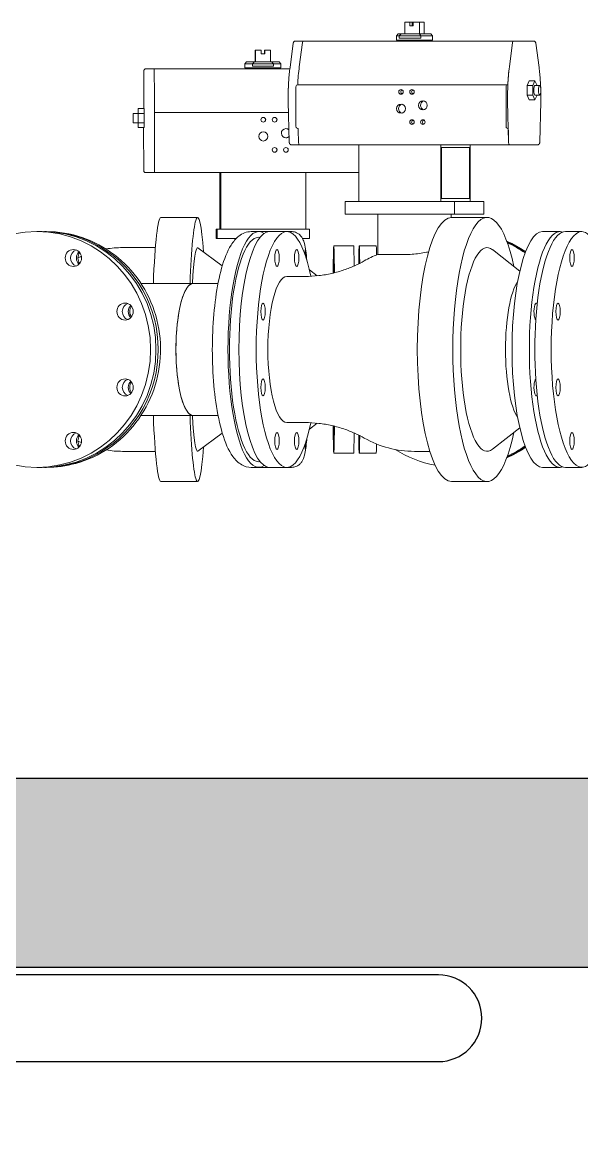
# Model space of a CAD drawing. Header units: millimetres. Extents: x 0 to 157650, y 0 to 89100.
# Drawn here: x 104281 to 106062, y 8007 to 11536 of the extents above; entities that cross this region are included whole.
import ezdxf

# ---------------------------------------------------------------- set-up
doc = ezdxf.new("R2010")
doc.units = ezdxf.units.MM
doc.header["$LTSCALE"] = 150
doc.layers.add('Hatch', color=7, linetype='Continuous', lineweight=18)
doc.layers.add('Visible', color=7, linetype='Continuous', lineweight=25)
doc.layers.add('P_Biomass (BM)', color=150, linetype='Continuous', lineweight=18, true_color=0x007fff)

msp = doc.modelspace()

# ---------------------------------------------------------------- hatches: boundary and pattern name
at = {"layer": 'Hatch'}
h = msp.add_hatch(dxfattribs=at)
h.set_pattern_fill('AR-CONC', color=256, scale=80.749152, angle=45, style=0)
h.set_pattern_definition([(95, (0, 0), (445.3736, 373.7128), [60.562, -666.1805]), (40, (0, 0), (-508.7133, 350.264), [48.4495, -532.9444]), (145.45144, (37.1, 31.14), (-63.3398, 723.977), [51.4697, -566.1663]), (91.1842, (-114.2, 114.2), (703.885, 514.8677), [90.843, -999.271]), (141.6356, (-55.5, 157.1), (-22.529, 1089.881), [77.2045, -849.25]), (36.1842, (-114.2, 114.2), (-22.529, 1089.881), [72.674, -799.4166]), (66, (-28.55, 142.75), (570.712, 110.9352), [60.562, -666.1805]), (11, (-28.55, 142.75), (-275.1193, 552.977), [48.4495, -532.9444]), (116.45144, (19, 152), (295.5927, 663.9122), [51.4697, -566.1663]), (82.5, (0, 0), (-183.13357, 197.0197), [0, -526.4845, 0, -541.0193, 0, -534.9631]), (52.5, (0, 0), (-74.9941, 375.41044), [0, -308.4618, 0, -514.3721, 0, -203.8916]), (12.5, (-127.33, -127.33), (317.68184, 291.92495), [0, -201.8729, 0, -629.8434, 0, -835.7537]), (2.5, (-184.43, -184.43), (275.831, 390.1474), [0, -262.4347, 0, -418.2806, 0, -593.5063])])
h.paths.add_polyline_path([(115730.4, 9130), (115730.4, 9280), (115430.4, 9280), (115430.4, 5830), (110030.4, 5830), (110030.4, 9280), (109730.4, 9280), (109730.4, 9130), (100487.7, 9130), (100487.7, 8830), (100487.7, 8530), (109730.4, 8530), (109730.4, 5530), (115730.4, 5530), (115730.4, 8530), (124973, 8530), (124973, 8830), (124973, 9130)])

# ---------------------------------------------------------------- linework, layer by layer
at = {"layer": 'P_Biomass (BM)'}
for p, q in [((105514, 11536), (105498.7, 11536)), ((105498.7, 11536), (105498.7, 11498.5)), ((105514, 11536), (105521.8, 11536)), ((105514, 11524), (105514, 11536)), ((105514, 11524), (105525.5, 11524)), ((105521.8, 11524), (105521.8, 11536)), ((105521.8, 11536), (105525.3, 11536)), ((105525.3, 11536), (105525.3, 11524)), ((105525.3, 11536), (105525.5, 11536)), ((105525.5, 11536), (105525.5, 11524)), ((105545.1, 11536), (105525.5, 11536)), ((105545.1, 11498.5), (105545.1, 11536)), ((105545.1, 11536), (105560, 11536)), ((105560, 11536), (105560, 11498.5)), ((105175.1, 11476), (105150.1, 11476)), ((105162.7, 11394), (105173, 11471.1)), ((105162.7, 11394), (105173, 11471.1)), ((105843.7, 11476), (105175.1, 11476)), ((105477.6, 11498.5), (105471.6, 11492.5)), ((105471.6, 11479), (105471.6, 11492.5)), ((105480.9, 11492.5), (105471.6, 11492.5)), ((105587.1, 11479), (105471.6, 11479)), ((105477.6, 11498.5), (105486.9, 11498.5)), ((105486.9, 11498.5), (105480.9, 11492.5)), ((105485.3, 11492.5), (105480.9, 11492.5)), ((105480.9, 11492.5), (105480.9, 11485)), ((105485.3, 11485), (105480.9, 11485)), ((105485.3, 11492.5), (105522, 11492.5)), ((105522, 11485), (105485.3, 11485)), ((105523.5, 11498.5), (105486.9, 11498.5)), ((105529, 11492.5), (105522, 11492.5)), ((105529, 11485), (105522, 11485)), ((105544.9, 11498.5), (105523.5, 11498.5)), ((105529, 11492.5), (105549.3, 11492.5)), ((105549.3, 11485), (105529, 11485)), ((105544.9, 11498.5), (105581.1, 11498.5)), ((105587.1, 11492.5), (105549.3, 11492.5)), ((105549.3, 11492.5), (105549.3, 11485)), ((105581.1, 11498.5), (105587.1, 11492.5)), ((105587.1, 11479), (105587.1, 11492.5)), ((105841.6, 11471.1), (105831.3, 11394)), ((105841.6, 11471.1), (105831.3, 11394)), ((105843.7, 11476), (105868.6, 11476)), ((105908.6, 11476), (105868.6, 11476)), ((105022.5, 11447.5), (105023.1, 11447.5)), ((105022.5, 11410), (105022.5, 11447.5)), ((105023.1, 11447.5), (105023.1, 11410)), ((105041.1, 11447.5), (105023.1, 11447.5)), ((105041.1, 11435.5), (105041.1, 11447.5)), ((105041.1, 11435.5), (105053.1, 11435.5)), ((105052.5, 11447.5), (105052.7, 11447.5)), ((105052.5, 11435.5), (105052.5, 11447.5)), ((105052.7, 11447.5), (105052.9, 11447.5)), ((105052.7, 11435.5), (105052.7, 11447.5)), ((105052.9, 11447.5), (105052.9, 11435.5)), ((105052.9, 11447.5), (105053.1, 11447.5)), ((105071.1, 11447.5), (105053.1, 11447.5)), ((105053.1, 11447.5), (105053.1, 11435.5)), ((105071.1, 11410), (105071.1, 11447.5)), ((105133.2, 11392.1), (105143.5, 11469.2)), ((105925.6, 11392.1), (105915.2, 11469.2)), ((104995, 11410), (104989, 11404)), ((104989, 11390.5), (104989, 11404)), ((105013.9, 11404), (104989, 11404)), ((104995, 11410), (105019.3, 11410)), ((105013.9, 11404), (105022.8, 11404)), ((105013.9, 11396.5), (105013.9, 11404)), ((105028.7, 11410), (105019.3, 11410)), ((105028.7, 11404), (105022.8, 11404)), ((105066.6, 11410), (105028.7, 11410)), ((105028.7, 11404), (105066.7, 11404)), ((105075, 11410), (105066.6, 11410)), ((105072.5, 11404), (105066.7, 11404)), ((105072.5, 11404), (105080.5, 11404)), ((105075, 11410), (105098.5, 11410)), ((105104.5, 11404), (105080.5, 11404)), ((105080.5, 11404), (105080.5, 11396.5)), ((105098.5, 11410), (105104.5, 11404)), ((105104.5, 11390.5), (105104.5, 11404)), ((104668.1, 11379.9), (104667.7, 11302.8)), ((104675.5, 11387.5), (104674.1, 11387.5)), ((104701.3, 11387.5), (104675.5, 11387.5)), ((105132.6, 11387.5), (104701.3, 11387.5)), ((104701.7, 11305.5), (104701.4, 11382.6)), ((104701.7, 11305.5), (104701.4, 11382.6)), ((105104.5, 11390.5), (104989, 11390.5)), ((105022.8, 11396.5), (105013.9, 11396.5)), ((105028.7, 11396.5), (105022.8, 11396.5)), ((105066.7, 11396.5), (105028.7, 11396.5)), ((105072.5, 11396.5), (105066.7, 11396.5)), ((105080.5, 11396.5), (105072.5, 11396.5)), ((105152.2, 11329.5), (105152.2, 11205.5)), ((105157.7, 11336.9), (105153.6, 11335.5)), ((105157.7, 11336.9), (105826.3, 11336.9)), ((105820.8, 11329.5), (105820.8, 11205.5)), ((105826.3, 11336.9), (105822.2, 11335.5)), ((105887.6, 11334.5), (105894.4, 11349.6)), ((105887.6, 11304.3), (105887.6, 11334.5)), ((105887.6, 11334.5), (105905.6, 11334.5)), ((105894.4, 11349.6), (105912.4, 11349.6)), ((105912.4, 11349.6), (105905.6, 11334.5)), ((105905.6, 11334.5), (105905.6, 11304.3)), ((105919.1, 11334.5), (105912.4, 11349.6)), ((105912.4, 11334.4), (105927.7, 11334.4)), ((105919.1, 11334.4), (105919.1, 11334.5)), ((105894.4, 11289.3), (105887.6, 11304.3)), ((105887.6, 11304.3), (105905.6, 11304.3)), ((105905.6, 11304.3), (105912.4, 11289.3)), ((105912.4, 11304.4), (105927.7, 11304.4)), ((105912.4, 11289.3), (105919.1, 11304.3)), ((105919.1, 11304.3), (105919.1, 11304.4)), ((104650, 11246), (104650.2, 11261.1)), ((104668.8, 11261.1), (104650.2, 11261.1)), ((104650.2, 11261.1), (104650.4, 11246)), ((104668.8, 11261.1), (104669, 11246)), ((105130.8, 11154.6), (105127.7, 11284)), ((105825.7, 11283.6), (105828.8, 11154.2)), ((105894.4, 11289.3), (105912.4, 11289.3)), ((105927.9, 11154.6), (105931, 11284)), ((104634.3, 11245.9), (104650.2, 11245.9)), ((104650, 11245.9), (104650, 11246)), ((104669, 11246), (104650.4, 11246)), ((104650.4, 11246), (104650.4, 11215.8)), ((104669, 11246), (104669, 11215.8)), ((104701.9, 11248.4), (105128.6, 11248.4)), ((104701.9, 11248.4), (104702.1, 11247)), ((104702.1, 11241), (104702.1, 11117)), ((104634.3, 11215.9), (104650.2, 11215.9)), ((104650, 11215.8), (104650, 11215.9)), ((104650.2, 11200.8), (104650, 11215.8)), ((104650.4, 11215.8), (104650.2, 11200.8)), ((104668.8, 11200.8), (104650.2, 11200.8)), ((104669, 11215.8), (104650.4, 11215.8)), ((104667.5, 11195.7), (104667.6, 11066.2)), ((104669, 11215.8), (104668.8, 11200.8)), ((104701.8, 11065.7), (104701.9, 11195.1)), ((105153.6, 11199.5), (105157.8, 11198.1)), ((105160.2, 11154.2), (105159.3, 11192.7)), ((105160.2, 11154.2), (105159.3, 11192.7)), ((105822.2, 11199.5), (105826.5, 11198.1)), ((105827.9, 11192.7), (105828.8, 11154.2)), ((105162.5, 11146), (105137.6, 11146)), ((105162.5, 11146), (105352.2, 11146)), ((105352.2, 11146), (105352.2, 10966)), ((105613, 11146), (105352.2, 11146)), ((105627.2, 11146), (105613, 11146)), ((105613, 11146), (105613, 10966)), ((105615.3, 10975), (105615.3, 11137)), ((105615.3, 11137), (105704.2, 11137)), ((105627.2, 11146), (105831.1, 11146)), ((105704.2, 11137), (105704.2, 10975)), ((105706.5, 11146), (105706.5, 10966)), ((105831.1, 11146), (105856, 11146)), ((105856, 11146), (105921.1, 11146)), ((104701.8, 11065.7), (104701.9, 11104.2)), ((104702.1, 11111), (104701.9, 11109.6)), ((104673.7, 11057.5), (104676, 11057.5)), ((104701.8, 11057.5), (104676, 11057.5)), ((104701.8, 11057.5), (104912.9, 11057.5)), ((104910.2, 11057.5), (104910.2, 10877.5)), ((104910.2, 11048.5), (104913.4, 11048.5)), ((104910.2, 10886.5), (104910.2, 11048.5)), ((104913.4, 11057.5), (104912.9, 11057.5)), ((104913.4, 11057.5), (104913.4, 10877.5)), ((105183.4, 11057.5), (104913.4, 11057.5)), ((104913.4, 11048.5), (104913.4, 10886.5)), ((105183.4, 11057.5), (105352.2, 11057.5)), ((105183.4, 11057.5), (105183.4, 10877.5)), ((105656.4, 10966), (105308.8, 10966)), ((105308.8, 10966), (105308.8, 10925.5)), ((105613, 10966), (105352.2, 10966)), ((105704.2, 10975), (105615.3, 10975)), ((105656.4, 10966), (105750, 10966)), ((105656.4, 10925.5), (105656.4, 10966)), ((105750, 10966), (105750, 10925.5)), ((104839.1, 10915), (104722.4, 10915)), ((105308.8, 10925.5), (105656.4, 10925.5)), ((105412.4, 10925.5), (105412.4, 10797.2)), ((105646.4, 10925.5), (105646.4, 10915)), ((105760.4, 10915), (105647.4, 10915)), ((105656.4, 10925.5), (105750, 10925.5)), ((104898.5, 10877.5), (104901.1, 10877.5)), ((104898.5, 10847.5), (104898.5, 10877.5)), ((104913.1, 10877.5), (104901.1, 10877.5)), ((104901.1, 10877.5), (104901.1, 10847.5)), ((104913.4, 10886.5), (104910.2, 10886.5)), ((104913.4, 10877.5), (104913.1, 10877.5)), ((105183.4, 10877.5), (104913.4, 10877.5)), ((105195.1, 10877.5), (105183.4, 10877.5)), ((105195.1, 10847.5), (105195.1, 10877.5)), ((104327.5, 10870), (104344.6, 10870)), ((104351.7, 10870), (104357.9, 10870)), ((104901.1, 10847.5), (104898.5, 10847.5)), ((104901.1, 10847.5), (104961.4, 10847.5)), ((105033.3, 10870), (105010.1, 10870)), ((105068, 10870), (105033.3, 10870)), ((105123.1, 10870), (105068, 10870)), ((105123.1, 10870), (105138.4, 10870)), ((105173.4, 10847.5), (105195.1, 10847.5)), ((105992.2, 10870), (105937.1, 10870)), ((106009.5, 10870), (106061.7, 10870)), ((104704.7, 10819), (104600.4, 10819)), ((104917.7, 10760.7), (104840.2, 10818.6)), ((105335.5, 10825), (105272.5, 10825)), ((105353.5, 10825), (105407.5, 10825)), ((105864.3, 10744), (105777.3, 10812.5)), ((105412.4, 10797.2), (105499, 10797.2)), ((105219.9, 10729.5), (105194.9, 10748.2)), ((104659.2, 10704.6), (104824.7, 10704.6)), ((104904.1, 10704.6), (104824.7, 10704.6)), ((105181, 10727.5), (105123.1, 10727.5)), ((104659.2, 10285.5), (104824.7, 10285.5)), ((104904.1, 10285.5), (104824.7, 10285.5)), ((105181, 10262.5), (105123.1, 10262.5)), ((105219.9, 10260.6), (105194.9, 10241.8)), ((105864.3, 10246), (105777.3, 10177.6)), ((104917.7, 10229.3), (104840.2, 10171.4)), ((104704.7, 10171), (104600.4, 10171)), ((105335.5, 10165), (105272.5, 10165)), ((105353.5, 10165), (105407.5, 10165)), ((105578, 10171), (105529.4, 10171)), ((104327.5, 10120), (104344.6, 10120)), ((104351.7, 10120), (104357.9, 10120)), ((105033.3, 10120), (105010.1, 10120)), ((105068, 10120), (105033.3, 10120)), ((105123.1, 10120), (105068, 10120)), ((105123.1, 10120), (105138.4, 10120)), ((105992.2, 10120), (105937.1, 10120)), ((106009.5, 10120), (106061.7, 10120)), ((104839.1, 10075), (104722.4, 10075)), ((105760.4, 10075), (105647.4, 10075))]:
    msp.add_line(p, q, dxfattribs=at)
for centre, radius, start, end in [((105120.1, 11182.9), 14.6, 270.4302, 314.9547), ((104600.4, 10495), 324, 90, 99.3368), ((104600.4, 10495), 324, 113.8325, 116.0067), ((105529.4, 10495), 324, 111.1684, 119.5753), ((104600.4, 10495), 324, 243.9933, 246.1675), ((105529.4, 10495), 324, 240.4247, 270), ((104600.4, 10495), 324, 260.6632, 270)]:
    msp.add_arc(centre, radius, start, end, dxfattribs=at)
for centre, major_axis, ratio, start_param, end_param in [((105175.1, 11467), (0, 9), 0.259829, 0, 1.095421), ((105175.1, 11467), (0, 9), 0.259829, 0, 1.095421), ((105843.7, 11467), (0, 9), 0.259829, 0, 1.095421), ((105843.7, 11467), (0, 9), 0.259829, 0, 1.095421), ((104701.3, 11378.5), (0, 9), 0.009154, 5.187765, 6.283185), ((104701.3, 11378.5), (0, 9), 0.009154, 5.187765, 6.283185), ((105209.1, 11302), (0, 201), 0.259829, 1.095421, 1.396578), ((105209.1, 11302), (0, 201), 0.259829, 1.095421, 1.396578), ((105877.7, 11302), (0, -201), 0.259829, 4.237013, 4.804108), ((105877.7, 11302), (0, -201), 0.259829, 4.237013, 4.538171), ((105153.7, 11329.5), (0, 6), 0.259829, 0.087266, 1.570796), ((105822.4, 11329.5), (0, 6), 0.259829, 0.087266, 1.570796), ((105912.4, 11319.4), (0, -15), 0.259829, 3.141593, 6.283185), ((104700.1, 11213.5), (0, 201), 0.009154, 4.886607, 5.187765), ((104700.1, 11213.5), (0, 201), 0.009154, 4.62067, 5.187765), ((105131, 11319.4), (0, -15), 0.259829, 4.04147, 5.193706), ((105492.7, 11314.3), (0, 7.5), 0.965655, 0.445061, 2.696531), ((105527.5, 11314.3), (0, 7.5), 0.965655, 0.445061, 2.696531), ((105492.7, 11261.2), (0, -14.6), 0.965655, 3.364715, 6.060063), ((105562.3, 11271.4), (0, -14.6), 0.965655, 3.364715, 6.060063), ((104650.2, 11230.9), (0, -15), 0.009154, 0, 3.141593), ((104702.1, 11241), (0, 6), 0.009154, 4.712389, 6.195919), ((105048.1, 11225.8), (0.11, 7.5), 0.999958, 3.170889, 6.283185), ((105084.1, 11225.8), (0.11, 7.5), 0.999958, 3.170889, 6.283185), ((105527.5, 11218.3), (0, 7.5), 0.965655, 0.445061, 2.696531), ((105562.3, 11218.3), (0, 7.5), 0.965655, 0.445061, 2.696531), ((105120.3, 11182.9), (10.1, -10.5), 0.999998, 1.661287, 6.283185), ((105120.1, 11182.9), (0.1, 14.6), 0.999958, 5.553874, 6.283185), ((105153.7, 11205.5), (0, -6), 0.259829, 4.712389, 6.195919), ((105157.7, 11192.1), (0, 6), 0.259829, 4.804108, 6.195919), ((105822.4, 11205.5), (0, -6), 0.259829, 4.712389, 6.195919), ((105826.3, 11192.1), (0, 6), 0.259829, 4.804108, 6.195919), ((105048.1, 11172.7), (0.1, 14.6), 0.999958, 3.15665, 6.283185), ((105162.5, 11155), (0, -9), 0.259829, 4.804108, 6.283185), ((105162.5, 11155), (0, -9), 0.259829, 4.804108, 6.283185), ((105831.1, 11155), (0, -9), 0.259829, 4.804108, 6.283185), ((105831.1, 11155), (0, -9), 0.259829, 4.804108, 6.283185), ((105084.1, 11129.8), (0.11, 7.5), 0.999958, 3.170889, 6.283185), ((105120.1, 11129.8), (0.11, 7.5), 0.999958, 3.170889, 6.283185), ((104701.9, 11103.6), (0, 6), 0.009154, 0.087266, 1.479077), ((104702.1, 11117), (0, -6), 0.009154, 0.087266, 1.570796), ((104701.8, 11066.5), (0, -9), 0.009154, 0, 1.479077), ((104701.8, 11066.5), (0, -9), 0.009154, 0, 1.479077), ((105760.4, 10495), (0, -420), 0.259829, 2.250356, 7.174422), ((104722.4, 10495), (0, 420), 0.066142, 0, 1.048434), ((104839.1, 10495), (0, 420), 0.066142, 5.544141, 7.33162), ((105647.4, 10495), (0, -420), 0.259829, 3.141593, 6.283185), ((104351.7, 10495), (0, 375), 0.965655, 3.131906, 6.292872), ((105033.3, 10495), (0, -375), 0.259829, 2.962241, 6.462537), ((105123.1, 10495), (0, -375), 0.259829, 2.241027, 7.183751), ((105992.2, 10495), (0, -375), 0.259829, 3.052278, 6.3725), ((106061.7, 10495), (0, 375), 0.259829, 5.403772, 10.304192), ((104344.6, 10495), (0, 375), 0.965655, 3.141593, 6.283185), ((105033.3, 10495), (0, -357), 0.259829, 3.092113, 6.332665), ((105068, 10495), (0, -375), 0.259829, 3.141593, 6.283185), ((105272.5, 10495), (0, 330), 0.009154, 5.544415, 7.026414), ((105353.5, 10495), (0, 330), 0.009154, 5.69264, 6.882967), ((105760.4, 10495), (0, -324), 0.259829, 2.940069, 6.484709), ((105670.4, 10495), (0, -375), 0.99781, 2.540622, 2.71957), ((105937.1, 10495), (0, -375), 0.259829, 3.141593, 6.283185), ((106009.5, 10495), (0, 375), 0.259829, 0, 3.141593), ((104461, 10786), (0, 27), 0.965655, 0.335101, 2.806492), ((104479, 10786), (0, 26.2), 0.965655, 0.735495, 2.406098), ((104483.7, 10786), (0, -26.2), 0.965655, 4.013676, 5.411102), ((104839.1, 10495), (0, 324), 0.066142, 6.233854, 7.150654), ((105182.3, 10786), (0, 26.2), 0.066142, 0.040925, 1.130745), ((105182.3, 10786), (0, -26.2), 0.066142, 1.624632, 2.315269), ((105335.5, 10495), (0, 330), 0.009154, 5.647625, 6.283185), ((105407.5, 10495), (0, 330), 0.009154, 5.858741, 6.283185), ((105666.1, 10495), (0, -375), 0.99781, 2.529356, 2.704186), ((105271.6, 10744.5), (0, 27), 0.009154, 4.482527, 8.088253), ((105273.5, 10744.5), (0, 27), 0.009154, 4.500076, 8.070803), ((105352.6, 10744.5), (0, 27), 0.009154, 5.760508, 6.815034), ((105354.5, 10744.5), (0, 27), 0.009154, 5.835742, 6.739931), ((104824.7, 10495), (0, 209.6), 0.259829, 0, 3.141593), ((104824.7, 10495), (0, -209.6), 0.259829, 3.141593, 6.283185), ((105123.1, 10495), (0, -232.5), 0.259829, 3.141593, 6.283185), ((105879.2, 10495), (0, -232.5), 0.259829, 3.504861, 5.919917), ((104625.7, 10615.6), (0, 27), 0.965655, 0.335101, 2.806492), ((104643.6, 10615.6), (0, 26.2), 0.965655, 0.735495, 2.406098), ((104648.3, 10615.6), (0, -26.2), 0.965655, 4.013676, 5.411102), ((105916.5, 10615.6), (0, -27), 0.259829, 2.681916, 6.093137), ((104625.7, 10374.5), (0, 27), 0.965655, 0.335101, 2.806492), ((104643.6, 10374.5), (0, 26.2), 0.965655, 0.735495, 2.406098), ((104648.3, 10374.5), (0, -26.2), 0.965655, 4.013676, 5.411102), ((105916.5, 10374.5), (0, -27), 0.259829, 3.331641, 6.742862), ((104722.4, 10495), (0, -420), 0.066142, 5.234751, 6.283185), ((104839.1, 10495), (0, -420), 0.066142, 5.234751, 7.02223), ((104839.1, 10495), (0, -324), 0.066142, 5.415717, 6.332517), ((105272.5, 10495), (0, -330), 0.009154, 5.539956, 7.021955), ((105271.6, 10245.6), (0, -27), 0.009154, 4.478117, 8.083843), ((105273.5, 10245.6), (0, -27), 0.009154, 4.495567, 8.066295), ((104461, 10204), (0, 27), 0.965655, 0.335101, 2.806492), ((104479, 10204), (0, 26.2), 0.965655, 0.735495, 2.406098), ((104483.7, 10204), (0, -26.2), 0.965655, 4.013676, 5.411102), ((105182.3, 10204), (0, -26.2), 0.066142, 0.826323, 1.516961), ((105335.5, 10495), (0, -330), 0.009154, 0, 0.63556), ((105353.5, 10495), (0, -330), 0.009154, 5.683404, 6.873731), ((105352.6, 10245.6), (0, -27), 0.009154, 5.751337, 6.805863), ((105354.5, 10245.6), (0, -27), 0.009154, 5.82644, 6.730628), ((105182.3, 10204), (0, -26.2), 0.066142, 5.15244, 6.24226), ((105407.5, 10495), (0, -330), 0.009154, 0, 0.424444), ((105666.1, 10495), (0, -375), 0.99781, 5.725243, 6.091778), ((105670.4, 10495), (0, -375), 0.99781, 0.422022, 0.600971), ((105666.1, 10495), (0, -375), 0.99781, 0.437407, 0.612237)]:
    msp.add_ellipse(centre, major_axis=major_axis, ratio=ratio, start_param=start_param, end_param=end_param, dxfattribs=at)
for centre, major_axis, ratio in [((105927.7, 11319.4), (0, 15), 0.259829), ((105486.5, 11314.3), (0, 7.5), 0.965655), ((105521.3, 11314.3), (0, 7.5), 0.965655), ((105486.5, 11261.2), (0, 14.6), 0.965655), ((105556, 11271.4), (0, 14.6), 0.965655), ((104634.3, 11230.9), (0, 15), 0.009154), ((105048.3, 11225.8), (0, 7.5), 0.999958), ((105084.3, 11225.8), (0, 7.5), 0.999958), ((105521.3, 11218.3), (0, 7.5), 0.965655), ((105556, 11218.3), (0, 7.5), 0.965655), ((105048.3, 11172.7), (0, 14.6), 0.999958), ((105084.3, 11129.8), (0, 7.5), 0.999958), ((105120.3, 11129.8), (0, 7.5), 0.999958), ((104327.5, 10495), (0, 375), 0.965655), ((104443.9, 10786), (0, -27), 0.965655), ((105091.8, 10786), (0, -27), 0.259829), ((105154.4, 10786), (0, -27), 0.259829), ((106030.4, 10786), (0, -27), 0.259829), ((104608.5, 10615.6), (0, -27), 0.965655), ((105047.5, 10615.6), (0, -27), 0.259829), ((105986.1, 10615.6), (0, 27), 0.259829), ((104608.5, 10374.5), (0, -27), 0.965655), ((105047.5, 10374.5), (0, 27), 0.259829), ((105986.1, 10374.5), (0, 27), 0.259829), ((104443.9, 10204), (0, 27), 0.965655), ((105091.8, 10204), (0, 27), 0.259829), ((105154.4, 10204), (0, 27), 0.259829), ((106030.4, 10204), (0, 27), 0.259829)]:
    msp.add_ellipse(centre, major_axis=major_axis, ratio=ratio, dxfattribs=at)
for points, knots in [([(105143.5, 11469.2), (105143.5, 11469.5), (105143.6, 11469.9), (105143.8, 11470.6), (105143.8, 11470.9), (105144.1, 11471.7), (105144.3, 11472.1), (105144.8, 11473.2), (105145.2, 11473.8), (105146.6, 11474.9), (105147.3, 11475.4), (105148.8, 11475.9), (105149.5, 11476), (105150.1, 11476)], [3.616968, 3.616968, 3.616968, 3.616968, 3.836052, 3.836052, 4.055137, 4.055137, 4.274221, 4.274221, 4.493305, 4.493305, 4.629373, 4.629373, 4.712389, 4.712389, 4.712389, 4.712389]), ([(105915.2, 11469.2), (105915.2, 11469.5), (105915.1, 11469.9), (105915, 11470.6), (105914.9, 11470.9), (105914.6, 11471.7), (105914.5, 11472.1), (105913.9, 11473.2), (105913.5, 11473.8), (105912.2, 11474.9), (105911.4, 11475.4), (105909.9, 11475.9), (105909.3, 11476), (105908.6, 11476)], [0.475376, 0.475376, 0.475376, 0.475376, 0.69446, 0.69446, 0.913544, 0.913544, 1.132628, 1.132628, 1.351712, 1.351712, 1.48778, 1.48778, 1.570796, 1.570796, 1.570796, 1.570796]), ([(104668.1, 11379.9), (104668.1, 11380.2), (104668.1, 11380.5), (104668.1, 11381), (104668.1, 11381.2), (104668.1, 11381.5), (104668.1, 11381.6), (104668.1, 11381.7), (104668.1, 11381.8), (104668.1, 11381.9), (104668.1, 11381.9), (104668.1, 11382.1), (104668.1, 11382.2), (104668.2, 11382.3), (104668.2, 11382.4), (104668.2, 11382.8), (104668.3, 11383), (104668.5, 11383.7), (104668.7, 11384.1), (104669.2, 11385), (104669.6, 11385.5), (104670.6, 11386.4), (104671.1, 11386.8), (104672.3, 11387.3), (104672.9, 11387.4), (104673.7, 11387.5), (104673.9, 11387.5), (104674.1, 11387.5)], [0, 0, 0, 0, 0.0341463, 0.0341463, 0.0683809, 0.0683809, 0.0886982, 0.0886982, 0.099333, 0.099333, 0.1063512, 0.1063512, 0.1146098, 0.1146098, 0.125556, 0.125556, 0.1480197, 0.1480197, 0.1950112, 0.1950112, 0.257828, 0.257828, 0.3215566, 0.3215566, 0.385288, 0.385288, 0.4042465, 0.4042465, 0.4042465, 0.4042465]), ([(105127.7, 11284), (105127.6, 11291.4), (105127.5, 11298.9), (105127.6, 11313.7), (105127.7, 11321.1), (105128.2, 11335.9), (105128.6, 11343.2), (105129.6, 11357.6), (105130.1, 11364.7), (105131.5, 11378.6), (105132.3, 11385.4), (105133.2, 11392.1)], [3.0498737, 3.0498737, 3.0498737, 3.0498737, 3.1632926, 3.1632926, 3.2767115, 3.2767115, 3.3901304, 3.3901304, 3.5035493, 3.5035493, 3.6169682, 3.6169682, 3.6169682, 3.6169682]), ([(105930.8, 11328.7), (105930.5, 11336), (105930.1, 11343.3), (105929.2, 11357.6), (105928.6, 11364.7), (105927.2, 11378.6), (105926.4, 11385.4), (105925.6, 11392.1)], [6.4195655, 6.4195655, 6.4195655, 6.4195655, 6.5317231, 6.5317231, 6.645142, 6.645142, 6.7585609, 6.7585609, 6.7585609, 6.7585609]), ([(104667.7, 11302.8), (104667.7, 11296.2), (104667.7, 11289.5), (104667.6, 11275.7), (104667.6, 11268.6), (104667.6, 11261.4), (104667.6, 11261.2), (104667.6, 11261.1)], [5.8078097, 5.8078097, 5.8078097, 5.8078097, 5.9212287, 5.9212287, 6.0346476, 6.0346476, 6.0369937, 6.0369937, 6.0369937, 6.0369937]), ([(105931, 11284), (105931.2, 11291.4), (105931.3, 11298.9), (105931.2, 11308.3), (105931.2, 11310.4), (105931.2, 11312.5)], [6.1914663, 6.1914663, 6.1914663, 6.1914663, 6.3048852, 6.3048852, 6.336404, 6.336404, 6.336404, 6.336404]), ([(105137.6, 11146), (105136.9, 11146), (105136.3, 11146.1), (105135, 11146.5), (105134.5, 11146.8), (105133.5, 11147.5), (105133.1, 11147.9), (105132.4, 11148.8), (105132.1, 11149.2), (105131.6, 11150.3), (105131.4, 11150.8), (105131.1, 11151.8), (105131, 11152.2), (105130.9, 11153.1), (105130.9, 11153.6), (105130.8, 11154.2), (105130.8, 11154.4), (105130.8, 11154.6)], [1.570796, 1.570796, 1.570796, 1.570796, 1.654552, 1.654552, 1.746296, 1.746296, 1.864276, 1.864276, 2.038109, 2.038109, 2.333924, 2.333924, 2.629739, 2.629739, 2.925555, 2.925555, 3.049874, 3.049874, 3.049874, 3.049874]), ([(105921.1, 11146), (105921.8, 11146), (105922.5, 11146.1), (105923.7, 11146.5), (105924.2, 11146.8), (105925.2, 11147.5), (105925.6, 11147.9), (105926.4, 11148.8), (105926.6, 11149.2), (105927.2, 11150.3), (105927.3, 11150.8), (105927.6, 11151.8), (105927.7, 11152.2), (105927.8, 11153.1), (105927.9, 11153.6), (105927.9, 11154.2), (105927.9, 11154.4), (105927.9, 11154.6)], [4.712389, 4.712389, 4.712389, 4.712389, 4.796144, 4.796144, 4.887888, 4.887888, 5.005869, 5.005869, 5.179701, 5.179701, 5.475517, 5.475517, 5.771332, 5.771332, 6.067148, 6.067148, 6.191466, 6.191466, 6.191466, 6.191466]), ([(104673.7, 11057.5), (104673, 11057.5), (104672.4, 11057.6), (104671.1, 11058), (104670.6, 11058.3), (104669.5, 11059.1), (104669.1, 11059.6), (104668.4, 11060.6), (104668.1, 11061.2), (104667.8, 11062.1), (104667.8, 11062.4), (104667.7, 11062.8), (104667.7, 11062.9), (104667.7, 11063), (104667.7, 11063.1), (104667.7, 11063.2), (104667.7, 11063.3), (104667.7, 11063.4), (104667.7, 11063.4), (104667.7, 11063.6), (104667.6, 11063.7), (104667.6, 11064.1), (104667.6, 11064.3), (104667.6, 11064.9), (104667.6, 11065.2), (104667.6, 11065.8), (104667.6, 11066), (104667.6, 11066.2)], [0, 0, 0, 0, 0.0648626, 0.0648626, 0.1285533, 0.1285533, 0.1922864, 0.1922864, 0.256011, 0.256011, 0.287067, 0.287067, 0.2956789, 0.2956789, 0.3021181, 0.3021181, 0.3105698, 0.3105698, 0.3206251, 0.3206251, 0.3499169, 0.3499169, 0.3823863, 0.3823863, 0.4191974, 0.4191974, 0.4430023, 0.4430023, 0.4430023, 0.4430023]), ([(104357.9, 10870), (104396.5, 10870), (104435.2, 10863.6), (104508.5, 10838.6), (104543.3, 10820), (104605.4, 10772.5), (104632.7, 10743.5), (104677.3, 10678.2), (104694.5, 10641.7), (104717, 10565.1), (104722.2, 10524.9), (104720.1, 10444.7), (104712.7, 10404.8), (104686.2, 10329.4), (104667, 10293.9), (104618.8, 10231), (104589.8, 10203.6), (104525, 10159.6), (104489.1, 10143.1), (104421.1, 10124.3), (104389.5, 10120), (104357.9, 10120)], [4.712389, 4.712389, 4.712389, 4.712389, 5.030286, 5.030286, 5.348644, 5.348644, 5.668135, 5.668135, 5.988883, 5.988883, 6.310531, 6.310531, 6.632462, 6.632462, 6.953995, 6.953995, 7.274539, 7.274539, 7.593802, 7.593802, 7.853982, 7.853982, 7.853982, 7.853982]), ([(105010.1, 10120), (104999.1, 10120), (104988.3, 10123.3), (104967.8, 10135), (104959, 10144.1), (104937.2, 10174), (104926.8, 10198.7), (104909.3, 10257.4), (104902.4, 10290.7), (104892.3, 10361.7), (104888.9, 10399), (104885.6, 10474.9), (104885.6, 10513.6), (104888.8, 10589), (104892, 10625.7), (104901.6, 10694.3), (104907.9, 10726.1), (104923.8, 10782.8), (104933.3, 10807.2), (104952.6, 10838.1), (104960.4, 10847.9), (104981.2, 10863.9), (104995.1, 10870), (105010.1, 10870)], [0.785398, 0.785398, 0.785398, 0.785398, 0.931469, 0.931469, 1.127006, 1.127006, 1.500791, 1.500791, 1.855788, 1.855788, 2.189688, 2.189688, 2.518413, 2.518413, 2.847112, 2.847112, 3.18075, 3.18075, 3.532573, 3.532573, 3.72884, 3.72884, 3.926991, 3.926991, 3.926991, 3.926991]), ([(105186.9, 10778.2), (105186.9, 10778.3), (105186.9, 10778.4), (105184.7, 10801.1), (105182.5, 10818), (105177.8, 10836.8), (105176.6, 10841.4), (105172, 10850.2), (105170.3, 10853.3), (105164.4, 10860), (105160.5, 10863.6), (105150.2, 10868.4), (105145, 10869.8), (105139.3, 10870), (105138.9, 10870), (105138.4, 10870)], [5.6830058, 5.6830058, 5.6830058, 5.6830058, 5.6845339, 5.6845339, 6.0258972, 6.0258972, 6.1545412, 6.1545412, 6.2087227, 6.2087227, 6.2526595, 6.2526595, 6.2809555, 6.2809555, 6.2831853, 6.2831853, 6.2831853, 6.2831853]), ([(105182.3, 10812.3), (105182.3, 10812.3), (105182.3, 10812.3), (105182.5, 10812.4), (105182.6, 10812), (105182.9, 10810.3), (105183.1, 10809.1), (105183.4, 10806.4), (105183.5, 10805.2), (105183.6, 10803.8)], [-2.3553852, -2.3553852, -2.3553852, -2.3553852, -2.3488819, -2.3488819, -2.0438878, -2.0438878, -1.7543331, -1.7543331, -1.56067, -1.56067, -1.56067, -1.56067]), ([(105573.9, 10805.4), (105571.7, 10805), (105569.5, 10804.6), (105560.1, 10802.8), (105552.4, 10801.5), (105537, 10799.4), (105529.1, 10798.6), (105513.7, 10797.4), (105506.1, 10797.2), (105499, 10797.2)], [-2.455193, -2.455193, -2.455193, -2.455193, -2.226287, -2.226287, -1.484191, -1.484191, -0.742096, -0.742096, 0, 0, 0, 0]), ([(105369.5, 10776.8), (105360.2, 10771.5), (105350.2, 10766.4), (105328.6, 10756.6), (105317, 10752), (105292.6, 10743.7), (105279.6, 10740), (105252.7, 10734), (105238.7, 10731.6), (105210.2, 10728.3), (105195.6, 10727.5), (105181, 10727.5)], [4.5659886, 4.5659886, 4.5659886, 4.5659886, 4.5952687, 4.5952687, 4.6245487, 4.6245487, 4.6538288, 4.6538288, 4.6831089, 4.6831089, 4.712389, 4.712389, 4.712389, 4.712389]), ([(105181, 10262.5), (105195.6, 10262.5), (105210.2, 10261.7), (105238.7, 10258.5), (105252.7, 10256.1), (105279.6, 10250), (105292.6, 10246.3), (105317, 10238), (105328.6, 10233.4), (105350.2, 10223.6), (105360.2, 10218.5), (105369.5, 10213.2)], [1.5707963, 1.5707963, 1.5707963, 1.5707963, 1.6000764, 1.6000764, 1.6293565, 1.6293565, 1.6586366, 1.6586366, 1.6879166, 1.6879166, 1.7171967, 1.7171967, 1.7171967, 1.7171967]), ([(105138.4, 10120), (105143.1, 10120), (105147.7, 10120.9), (105155.8, 10124), (105159.2, 10126.1), (105165.1, 10130.7), (105167.2, 10133.1), (105171.4, 10138.6), (105172.8, 10141.3), (105176.8, 10149.6), (105178, 10154.2), (105182.4, 10172), (105184.5, 10187.5), (105186.7, 10209.1), (105186.8, 10210.4), (105186.9, 10211.8)], [3.1415927, 3.1415927, 3.1415927, 3.1415927, 3.1662419, 3.1662419, 3.1933601, 3.1933601, 3.2273147, 3.2273147, 3.2788155, 3.2788155, 3.4067536, 3.4067536, 3.7209129, 3.7209129, 3.7417721, 3.7417721, 3.7417721, 3.7417721]), ([(105183.6, 10186.2), (105183.6, 10186.2), (105183.6, 10186.1), (105183.5, 10183.9), (105183.3, 10182.2), (105182.9, 10179.5), (105182.7, 10178.6), (105182.5, 10177.8), (105182.4, 10177.7), (105182.3, 10177.8)], [-2.3553859, -2.3553859, -2.3553859, -2.3553859, -2.3490312, -2.3490312, -2.0439715, -2.0439715, -1.7543596, -1.7543596, -1.56067, -1.56067, -1.56067, -1.56067])]:
    msp.add_open_spline(points, degree=3, knots=knots, dxfattribs=at)
for points in [[(105544.9, 11498.5), (105546.4, 11496.5), (105547.8, 11494.5), (105549.3, 11492.5)], [(105019.3, 11410), (105017.6, 11408), (105015.7, 11406), (105013.9, 11404)], [(105075, 11410), (105076.9, 11408), (105078.7, 11406), (105080.5, 11404)], [(104667.5, 11200.8), (104667.5, 11199.1), (104667.5, 11197.4), (104667.5, 11195.7)]]:
    msp.add_open_spline(points, degree=3, dxfattribs=at)
at = {"layer": 'Visible', "color": 9, "true_color": 0xc0c0c0}
for p, q in [((109730.4, 9130), (100487.7, 9130)), ((100487.7, 8530), (109730.4, 8530)), ((105605.4, 8506), (102144, 8506)), ((102144, 8230), (105605.4, 8230))]:
    msp.add_line(p, q, dxfattribs=at)
msp.add_arc((105605.4, 8368), 138, 270, 90, dxfattribs=at)
at = {"layer": 'Visible'}
for start_param, end_param in [(2.545206, 2.725816), (0.415777, 0.596387)]:
    msp.add_ellipse((105672.2, 10495), major_axis=(0, -375), ratio=0.99781, start_param=start_param, end_param=end_param, dxfattribs=at)
msp.add_open_spline([(105823.1, 10838.9), (105843.9, 10829.8), (105863.9, 10818.9), (105882.7, 10806.2)], degree=3, dxfattribs=at)
msp.add_open_spline([(105882.7, 10183.9), (105881.6, 10183.1), (105880.5, 10182.4), (105861.5, 10169.9), (105842.7, 10159.7), (105823.1, 10151.1)], degree=3, knots=[8.832664, 8.832664, 8.832664, 8.832664, 8.843324, 8.843324, 9.0147158, 9.0147158, 9.0147158, 9.0147158], dxfattribs=at)

doc.saveas('drawing.dxf')
